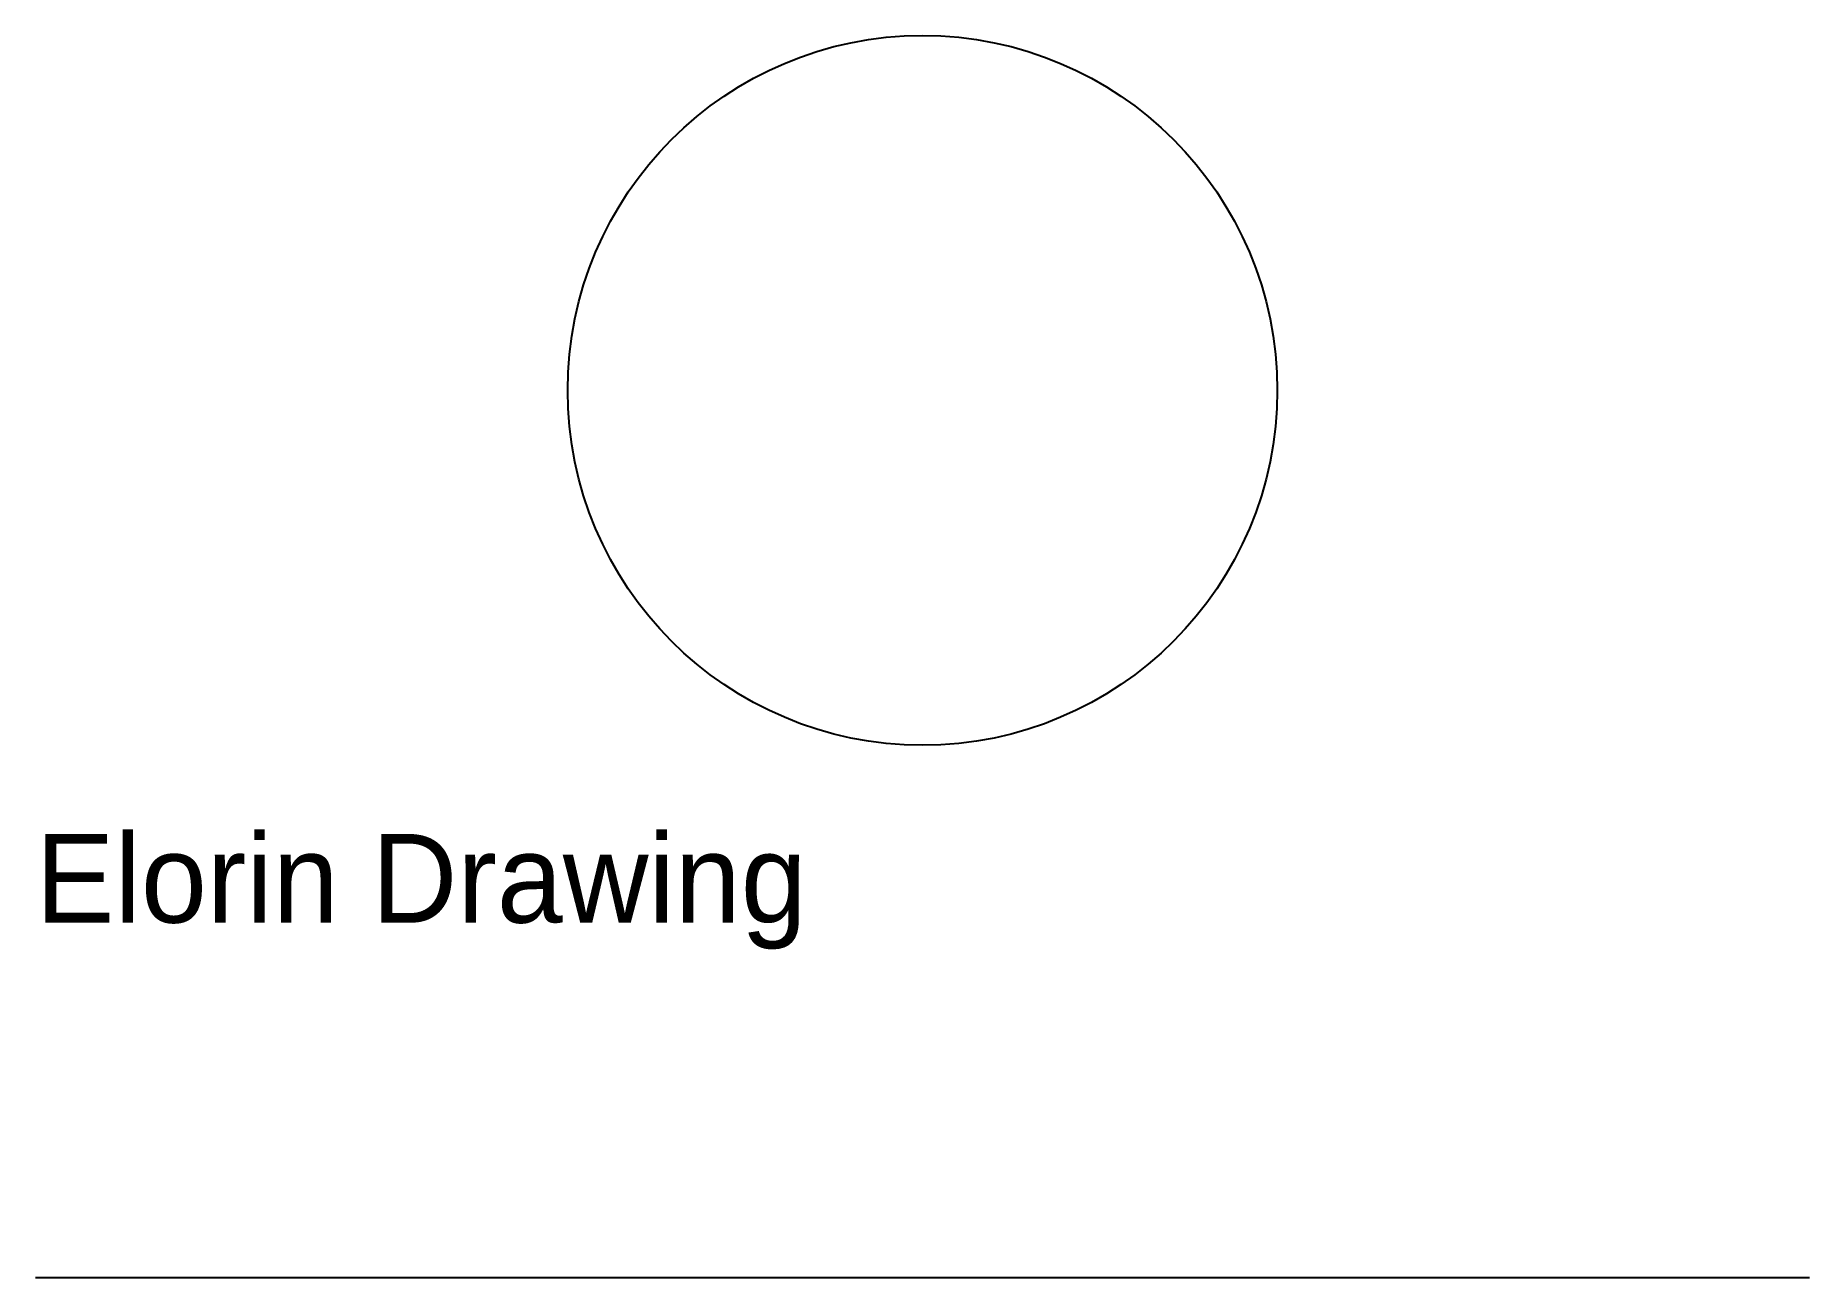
# Model space of a CAD drawing. Header units: millimetres. Extents: x 0 to 100, y 0 to 70.
import ezdxf

# ---------------------------------------------------------------- set-up
doc = ezdxf.new("R2010")
doc.units = ezdxf.units.MM

msp = doc.modelspace()

# ---------------------------------------------------------------- linework, layer by layer
at = {"layer": 'Holes'}
msp.add_circle((50, 50), 20, dxfattribs=at)
at = {"layer": 'Walls'}
msp.add_line((0, 0), (100, 0), dxfattribs=at)

# ---------------------------------------------------------------- texts
at = {"layer": 'Labels'}
msp.add_text('Elorin Drawing', height=5, dxfattribs=at).set_placement((0, 20))

doc.saveas('drawing.dxf')
